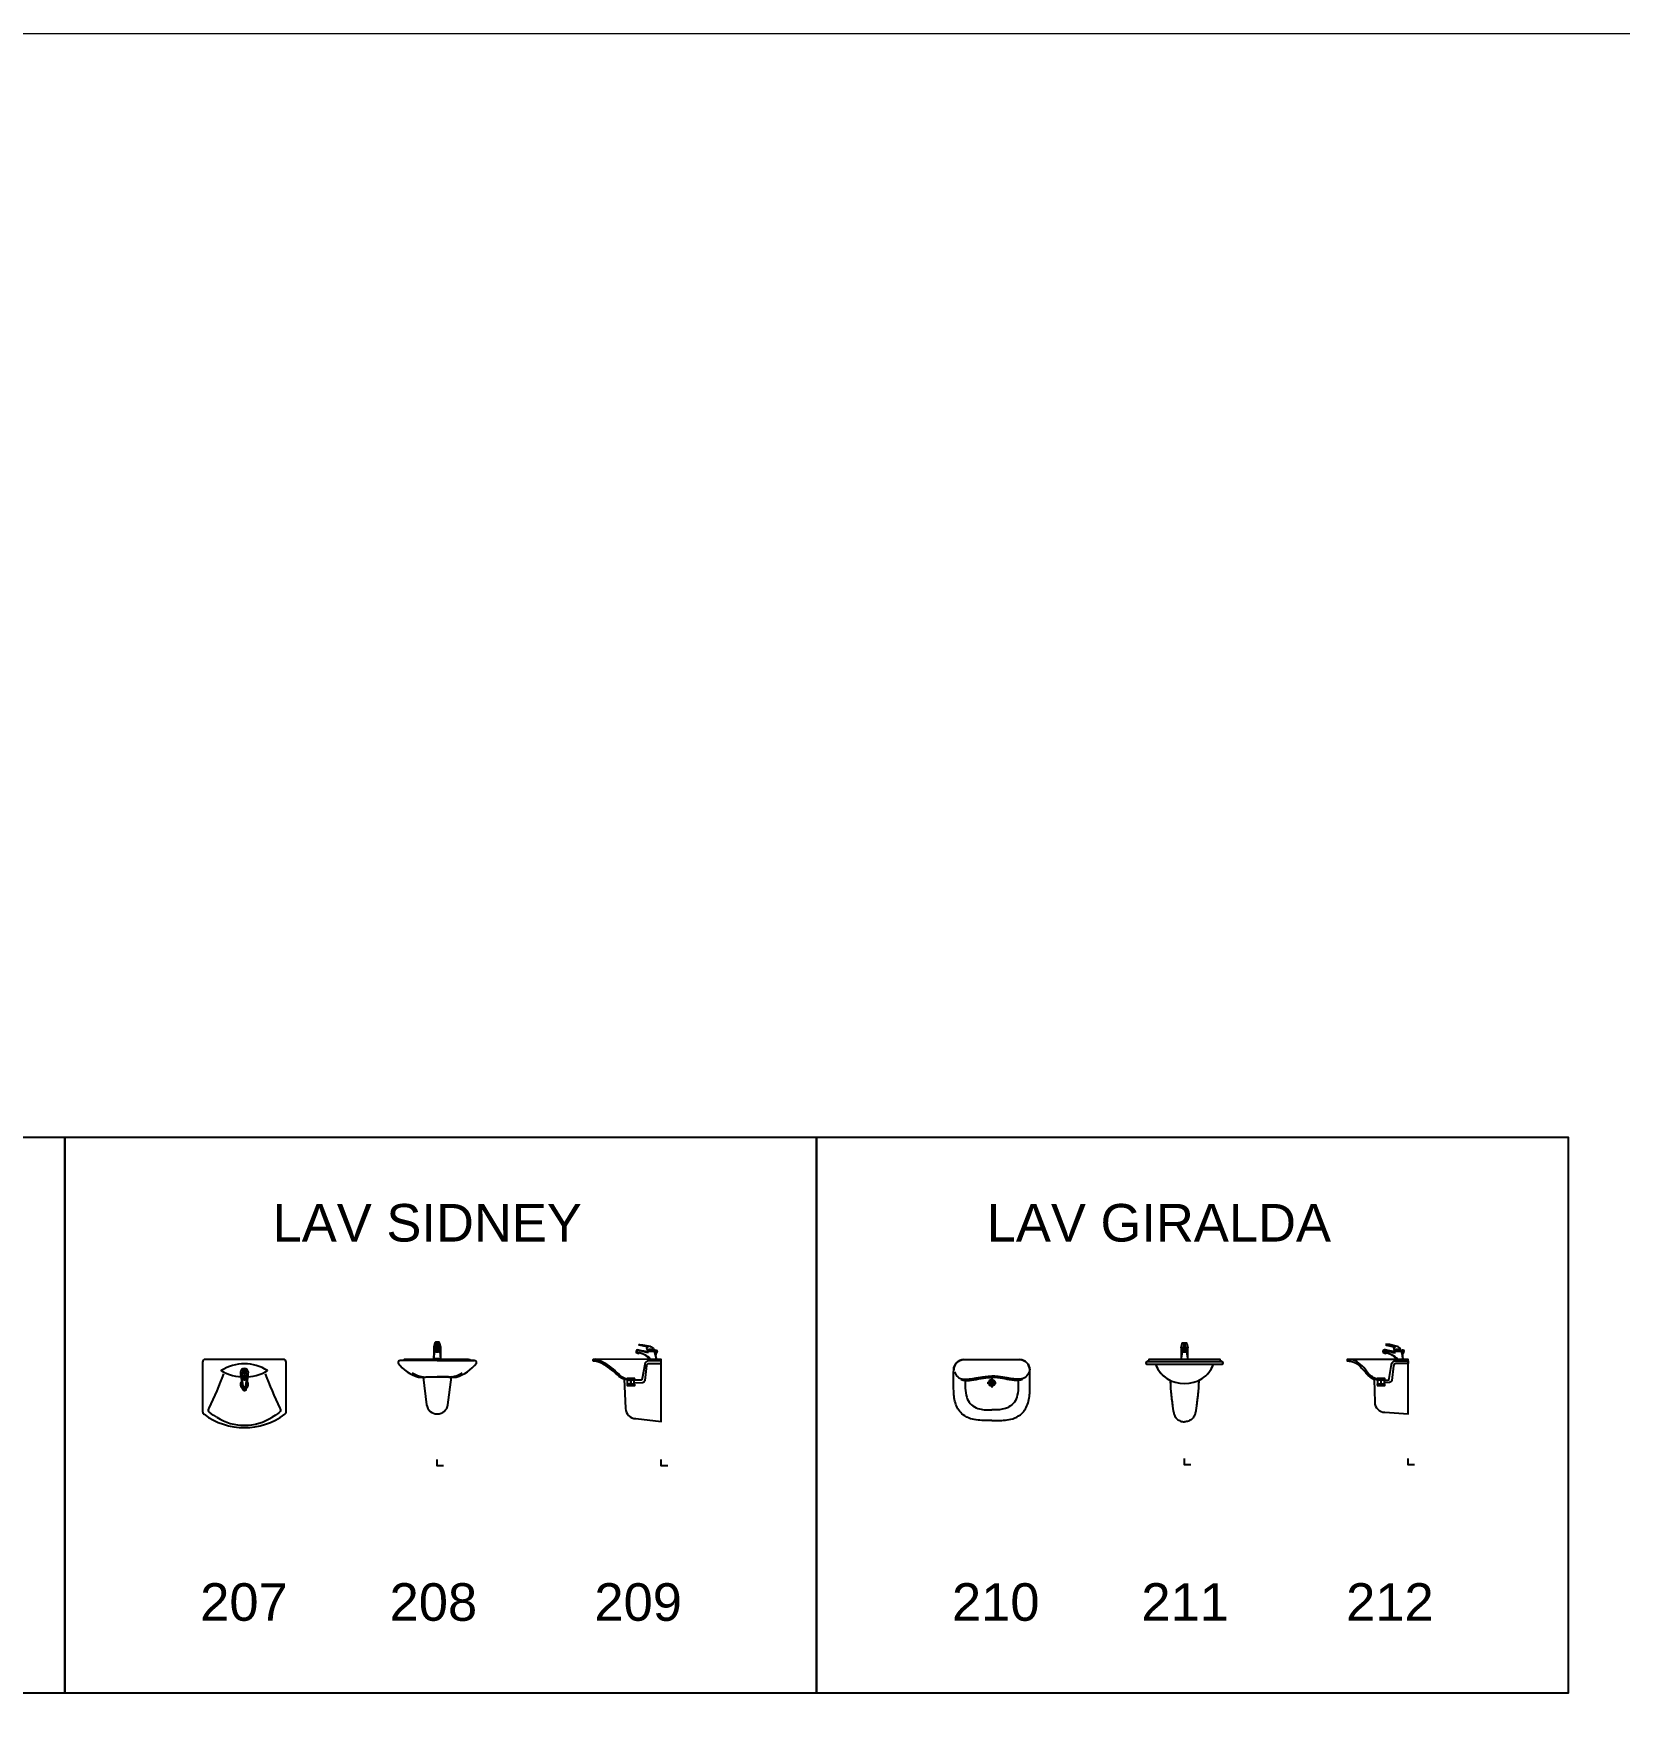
# Model space of a CAD drawing. Header units: inches. Extents: x 242965 to 445791, y 236206 to 423703.
# Drawn here: x 326892 to 339230, y 318739 to 331888 of the extents above; entities that cross this region are included whole.
import ezdxf

# ---------------------------------------------------------------- set-up
doc = ezdxf.new("R2010")
doc.units = ezdxf.units.IN
doc.header["$MEASUREMENT"] = 0
doc.layers.add('2', color=181, linetype='Continuous', lineweight=20)
doc.layers.add('e', color=96, linetype='Continuous', lineweight=5)
doc.layers.add('HATCH', color=8, linetype='Continuous')
doc.layers.add('wc', color=144, linetype='Continuous')
doc.styles.add('Vni-Helve', font='')
doc.styles.get('Vni-Helve').set_extended_font_data('VNI-Helve')

# ---------------------------------------------------------------- blocks, each defined once
blk = doc.blocks.new('209')
at = {"layer": 'HATCH', "linetype": 'Continuous'}
blk.add_lwpolyline([(-328, 696), (-328, 696, 0.082255), (-289, 676), (-278, 447, 0.410527), (-198, 368), (0, 345), (0, 828), (-96, 828), (-514, 829), (-531, 827), (-531, 827), (-531, 827), (-530, 816, -0.179864), (-446, 790), (-446, 790, -0.041897)], format="xyb", close=True, dxfattribs=at)
at = {"layer": 'wc'}
for points in [[(-176, 943, -0.206002), (-166, 945), (-166, 945), (-146, 943), (-86, 931), (-86, 930), (-86, 930, -0.056287), (-70, 922), (-70, 922), (-62, 916), (-59, 906), (-61, 906), (-56, 892)], [(-100, 921), (-123, 928), (-172, 940, -0.22948), (-176, 943)], [(-263, 670, -0.132487), (-328, 696), (-328, 696, 0.041897), (-446, 790), (-446, 790, 0.179864), (-530, 816), (-530, 816), (-531, 827), (-531, 827, -0.147935), (-460, 813), (-460, 813, -0.05523), (-329, 710), (-329, 710, 0.127067), (-267, 678)], [(-289, 674), (-278, 447, 0.410527), (-198, 368), (0, 345), (0, 828), (-38, 828)], [(-213, 647), (-146, 649), (-146, 649, 0.234336), (-127, 665), (-127, 665), (-114, 780), (-114, 780, -0.383411), (-96, 797), (0, 797), (0, 816), (-98, 816), (-98, 816, 0.365583), (-129, 790), (-129, 790), (-148, 680), (-148, 680, -0.387876), (-160, 668), (-160, 668), (-213, 668)], [(-188, 904, 0.322169), (-189, 903), (-189, 903), (-195, 890), (-195, 890, 0.428113), (-194, 889), (-194, 889), (-192, 888), (-192, 888), (-195, 882), (-175, 874), (-172, 881)], [(-93, 816, 0.154182), (-111, 852), (-111, 852, 0.036365), (-136, 867), (-136, 867), (-172, 881), (-192, 888), (-192, 888, -0.08481), (-105, 851), (-105, 851, -0.158906), (-82, 826)], [(-99, 882, -0.087142), (-125, 885), (-125, 885), (-188, 904), (-188, 904, -0.051666), (-146, 896), (-146, 896, 0.022606), (-120, 890), (-120, 890, 0.178437), (-107, 892), (-107, 892, 0.291043), (-105, 900), (-105, 900, -0.255828), (-105, 903)]]:
    blk.add_lwpolyline(points, format="xyb", dxfattribs=at)
for points in [[(-61, 906), (-94, 906), (-105, 903), (-108, 902), (-113, 914), (-107, 923)], [(-96, 828), (-514, 829)], [(-46, 899), (-46, 880), (-45, 880)], [(-38, 879), (-40, 879), (-45, 853), (-35, 816)], [(-32, 896), (-38, 879)], [(50, 0), (0, 0), (0, 50)]]:
    blk.add_lwpolyline(points, dxfattribs=at)
at = {"layer": 'wc', "color": 7}
blk.add_lwpolyline([(-328, 696), (-328, 696, 0.082255), (-289, 676), (-278, 447, 0.410527), (-198, 368), (0, 345), (0, 828), (-96, 828), (-514, 829), (-531, 827), (-531, 827), (-531, 827), (-530, 816, -0.179864), (-446, 790), (-446, 790, -0.041897)], format="xyb", close=True, dxfattribs=at)
for points in [[(-107, 892), (-55, 892), (-48, 865)], [(-40, 879), (-45, 880), (-48, 865), (-45, 853)]]:
    blk.add_lwpolyline(points, dxfattribs=at)
at = {"layer": 'wc'}
for points in [[(-42, 900), (-34, 898), (-32, 896), (-46, 899)], [(-207, 680), (-267, 680), (-267, 670), (-207, 670)], [(-213, 636), (-262, 636), (-262, 670), (-213, 670)], [(-239, 626), (-235, 626), (-235, 680), (-239, 680)], [(-206, 636), (-267, 636), (-267, 626), (-206, 626)]]:
    blk.add_lwpolyline(points, close=True, dxfattribs=at)
blk = doc.blocks.new('208')
at = {"layer": 'HATCH', "linetype": 'Continuous'}
blk.add_lwpolyline([(-305, 799), (-305, 799, 0.160289), (-147, 691), (-147, 691), (-110, 691), (-83, 476), (-83, 476, 0.870083), (83, 476), (83, 476), (110, 691), (147, 691), (147, 691, 0.160289), (305, 799), (305, 799, 0.461039), (288, 820), (0, 820), (-260, 820), (-288, 820, 0.461039)], format="xyb", close=True, dxfattribs=at)
at = {"layer": 'wc', "color": 7}
for points in [[(27, 828), (27, 893), (27, 924), (-27, 924), (-27, 890), (-28, 828)], [(-260, 820), (-288, 820)], [(260, 820), (288, 820)]]:
    blk.add_lwpolyline(points, dxfattribs=at)
at = {"layer": 'wc'}
for points in [[(27, 924), (18, 957), (18, 957, 0.332909), (9, 963), (9, 963), (0, 963), (-9, 963), (-9, 963, 0.332909), (-18, 957), (-18, 957), (-27, 924)], [(27, 919), (18, 951), (18, 951, 0.332909), (9, 958), (9, 958), (0, 958), (-9, 958), (-9, 958, 0.332909), (-18, 951), (-18, 951), (-27, 919)], [(243, 828, -0.002492), (0, 828), (0, 828, -0.00245), (-247, 828), (-247, 828, -0.000132), (-257, 828), (-257, 828, 0.254083), (-260, 819)], [(15, 897), (15, 899, 0.259522), (15, 900), (15, 900, 0.076064), (11, 902), (11, 902, 0.036376), (6, 903), (6, 903, 0.026507), (0, 903), (0, 903, 0.026507), (-6, 903), (-6, 903, 0.036376), (-11, 902), (-11, 902, 0.076064), (-14, 900), (-14, 900, 0.259522), (-15, 899), (-15, 899), (-15, 897)], [(15, 891), (15, 894, 0.259522), (15, 895), (15, 895, 0.076064), (11, 896), (11, 896, 0.036376), (6, 897), (6, 897, 0.026507), (0, 898), (0, 898, 0.026507), (-6, 897), (-6, 897, 0.036376), (-11, 896), (-11, 896, 0.076064), (-14, 895), (-14, 895, 0.259522), (-15, 894), (-15, 891)], [(243, 828, 0.000132), (253, 828)], [(256, 819, 0.254083), (253, 828)], [(-110, 691), (-83, 476), (-83, 476, 0.870083), (83, 476), (83, 476), (110, 691)], [(195, 721, -0.118994), (110, 691), (110, 691), (107, 690), (94, 690), (86, 692), (0, 694)]]:
    blk.add_lwpolyline(points, format="xyb", dxfattribs=at)
at = {"layer": 'wc', "color": 7}
for points in [[(-23, 855), (-19, 909), (-19, 909, -0.741267), (19, 909), (19, 909), (23, 855)], [(-288, 820, 0.461039), (-305, 799)], [(-305, 799, 0.160289), (-147, 691)], [(27, 834, 0.002226), (0, 833), (0, 833, 0.002226), (-27, 834)], [(-23, 849), (-19, 903), (-19, 903, -0.741267), (19, 903), (19, 903), (23, 849)], [(20, 898, 0.558066), (-19, 898)], [(20, 892, 0.558066), (-19, 892)], [(147, 691, 0.160289), (305, 799)], [(305, 799, 0.461039), (288, 820)], [(-107, 690), (-110, 691), (-110, 691, -0.118994), (-195, 721)]]:
    blk.add_lwpolyline(points, format="xyb", dxfattribs=at)
at = {"layer": 'wc'}
for points in [[(-9, 931, 0.15), (9, 931), (9, 931), (6, 951), (6, 951, 0.305139), (-6, 951), (-6, 951)], [(-9, 925, 0.15), (9, 925), (9, 925), (6, 946), (6, 946, 0.305139), (-6, 946), (-6, 946)], [(-11, 894), (-11, 894, 0.036376), (-6, 893), (-6, 893, 0.026507), (0, 893), (0, 893, 0.026507), (6, 893), (6, 893, 0.036376), (11, 894), (11, 894, 0.076064), (15, 895), (15, 895, 0.259522), (15, 897), (15, 897, 0.259522), (15, 898), (15, 898, 0.076064), (11, 899), (11, 899, 0.036376), (6, 900), (6, 900, 0.026507), (0, 900), (0, 900, 0.026507), (-6, 900, 0.036376), (-11, 899), (-11, 899, 0.076064), (-14, 898), (-14, 898, 0.259522), (-15, 897), (-15, 897, 0.259522), (-14, 895, 0.076064)], [(-11, 888), (-11, 888, 0.036376), (-6, 888), (-6, 888, 0.026507), (0, 887), (0, 887, 0.026507), (6, 888), (6, 888, 0.036376), (11, 888), (11, 888, 0.076064), (15, 890), (15, 890, 0.259522), (15, 891), (15, 891, 0.259522), (15, 892), (15, 892, 0.076064), (11, 894), (11, 894, 0.036376), (6, 895), (6, 895, 0.026507), (0, 895), (0, 895, 0.026507), (-6, 895), (-6, 895, 0.036376), (-11, 894), (-11, 894, 0.076064), (-14, 892), (-14, 892, 0.259522), (-15, 891), (-15, 891, 0.259522), (-14, 890, 0.076064)]]:
    blk.add_lwpolyline(points, format="xyb", close=True, dxfattribs=at)
at = {"layer": 'wc', "color": 7}
blk.add_lwpolyline([(-305, 799), (-305, 799, 0.160289), (-147, 691), (-147, 691), (-110, 691), (-83, 476), (-83, 476, 0.870083), (83, 476), (83, 476), (110, 691), (147, 691), (147, 691, 0.160289), (305, 799), (305, 799, 0.461039), (288, 820), (0, 820), (-260, 820), (-288, 820, 0.461039)], format="xyb", close=True, dxfattribs=at)
at = {"layer": 'wc'}
for points in [[(0, 820), (-260, 820)], [(27, 829), (27, 887), (27, 919), (-27, 919), (-27, 885), (-27, 829)], [(0, 820), (256, 820)], [(-147, 691), (-108, 691)], [(-110, 692), (-107, 690), (-94, 690), (-86, 692), (0, 694), (86, 692), (94, 690), (107, 690)], [(147, 691), (108, 691)], [(50, 0), (0, 0), (0, 50)]]:
    blk.add_lwpolyline(points, dxfattribs=at)
blk.add_lwpolyline([(107, 690), (110, 692), (110, 692)], close=True, dxfattribs=at)
blk = doc.blocks.new('207')
at = {"layer": 'HATCH', "linetype": 'Continuous'}
blk.add_lwpolyline([(-325, -408, 0.287098), (-314, -426), (-314, -426, 0.332895), (314, -426), (314, -426, 0.287098), (325, -408), (325, -20, 0.414214), (305, 0), (-305, 0, 0.414214), (-325, -20)], format="xyb", close=True, dxfattribs=at)
at = {"layer": 'wc', "color": 7}
blk.add_lwpolyline([(-325, -408, 0.287098), (-314, -426), (-314, -426, 0.332895), (314, -426), (314, -426, 0.287098), (325, -408), (325, -20, 0.414214), (305, 0), (-305, 0, 0.414214), (-325, -20)], format="xyb", close=True, dxfattribs=at)
at = {"layer": 'wc'}
for points in [[(180, -87), (180, -87, 0.296156), (-180, -87), (-180, -87, 0.277767)], [(0, -108), (0, -108, 0.414214), (-22, -129), (-22, -129), (-12, -204), (-12, -204, 0.389882), (0, -214), (0, -214, 0.389882), (12, -204), (12, -204), (22, -129, 0.414214)]]:
    blk.add_lwpolyline(points, format="xyb", close=True, dxfattribs=at)
for points in [[(27, -131), (31, -99), (31, -99, 0.413838), (0, -70), (0, -70, 0.413838), (-31, -99), (-31, -99), (-27, -131), (-22, -165), (-16, -207), (-16, -207, 0.090943), (-14, -213), (-14, -213), (-12, -225), (-12, -225, 0.146126), (-9, -231, 0.230616), (0, -235), (0, -235, 0.389882), (12, -225)], [(-21, -174, 0.533776), (-12, -224)], [(-19, -185, 0.341905), (-15, -212)], [(12, -224, 0.533777), (21, -174)], [(15, -212, 0.341905), (19, -185)], [(-214, -450, 0.293475), (217, -448)]]:
    blk.add_lwpolyline(points, format="xyb", dxfattribs=at)
at = {"layer": 'wc', "color": 7}
for points in [[(-27, -131, -0.462811), (0, -100), (0, -100, -0.462811), (27, -131), (27, -131), (22, -165), (16, -207), (16, -207, -0.090943), (14, -213), (14, -213), (12, -225)], [(-14, -213, 0.245866), (0, -223), (0, -223, 0.245866), (14, -213)], [(12, -225), (11, -233), (11, -233, -0.409667), (0, -243), (0, -243, -0.409667), (-11, -233), (-12, -225)]]:
    blk.add_lwpolyline(points, format="xyb", dxfattribs=at)
at = {"layer": 'wc'}
for centre, radius in [((0, -142), 19.3), ((0, -85), 14.5), ((0, -142), 12.2), ((0, -85), 9.02)]:
    blk.add_circle(centre, radius, dxfattribs=at)
for points in [[(-162, -111), (-197, -200), (-237, -303), (-292, -409), (-217, -448)], [(162, -111), (197, -200), (237, -303), (292, -409), (217, -448)]]:
    blk.add_open_spline(points, degree=3, knots=[0, 0, 0, 0, 277.045701, 321.983345, 321.983345, 321.983345, 321.983345], dxfattribs=at)
blk = doc.blocks.new('212')
at = {"layer": 'HATCH', "linetype": 'Continuous'}
blk.add_lwpolyline([(-454, 820, 0.0496), (-476, 819), (-476, 819), (-475, 808), (-475, 808, -0.233037), (-372, 763), (-372, 763, 0.018702), (-314, 699), (-314, 699, 0.086552), (-264, 665), (-261, 488, 0.410527), (-181, 409), (0, 398), (0, 820), (-96, 820), (-459, 820)], format="xyb", dxfattribs=at)
at = {"layer": 'wc'}
for points in [[(-61, 897), (-59, 897), (-62, 908), (-70, 914), (-70, 914, 0.056287), (-86, 922), (-86, 922), (-86, 922), (-146, 935), (-166, 937), (-166, 937, 0.206002), (-176, 935)], [(-176, 935, 0.22948), (-172, 931), (-123, 920), (-100, 912)], [(-242, 667, -0.168022), (-325, 729), (-325, 729, 0.163943), (-430, 817), (-430, 817, 0.104532), (-476, 819), (-476, 819), (-475, 808), (-475, 808, -0.233037), (-372, 763), (-372, 763, 0.018702), (-314, 699), (-314, 699, 0.170583), (-238, 662)], [(-264, 665), (-261, 488, 0.410527), (-181, 409), (0, 398), (0, 820), (-38, 820)], [(-82, 817, 0.158906), (-105, 842), (-105, 842, 0.08481), (-192, 880), (-192, 880), (-195, 873), (-175, 866), (-172, 872)], [(-107, 884, -0.178437), (-120, 881), (-120, 881, -0.022606), (-146, 887), (-146, 887, 0.051666), (-188, 895), (-188, 895), (-125, 876), (-125, 876, 0.087142), (-99, 873)], [(-188, 659), (-160, 659), (-160, 659, 0.387876), (-148, 671), (-148, 671), (-129, 782), (-129, 782, -0.365583), (-98, 808), (0, 808), (0, 788), (-96, 788, 0.383411), (-114, 771), (-114, 771), (-127, 657), (-127, 657, -0.234336), (-146, 640), (-146, 640), (-188, 638)], [(-105, 894, 0.255828), (-105, 892), (-105, 892, -0.291043), (-107, 884), (-107, 884), (-55, 884), (-48, 857), (-45, 845)]]:
    blk.add_lwpolyline(points, format="xyb", dxfattribs=at)
at = {"layer": 'wc', "color": 7}
for points in [[(-454, 820, 0.0496), (-476, 819), (-476, 819), (-475, 808), (-475, 808, -0.233037), (-372, 763), (-372, 763, 0.018702), (-314, 699), (-314, 699, 0.086552), (-264, 665), (-261, 488, 0.410527), (-181, 409), (0, 398), (0, 820), (-96, 820), (-459, 820)], [(-93, 808, 0.154182), (-111, 844), (-111, 844, 0.036365), (-136, 859), (-136, 859), (-172, 872), (-192, 880), (-194, 880), (-194, 880, -0.428113), (-195, 882), (-195, 882), (-189, 894), (-189, 894, -0.322169), (-188, 895)]]:
    blk.add_lwpolyline(points, format="xyb", dxfattribs=at)
at = {"layer": 'wc'}
for points in [[(-96, 820), (-459, 820)], [(-56, 884), (-61, 897), (-94, 897), (-105, 894), (-108, 894), (-113, 906), (-107, 914)], [(-40, 871), (-45, 872), (-48, 857)], [(-38, 870), (-32, 887), (-34, 890), (-42, 892), (-46, 891), (-46, 872), (-45, 872)], [(-32, 887), (-46, 891)], [(-35, 808), (-45, 845), (-40, 871), (-38, 870)], [(50, 0), (0, 0), (0, 50)]]:
    blk.add_lwpolyline(points, dxfattribs=at)
for points in [[(-242, 662), (-182, 662), (-182, 671), (-242, 671)], [(-237, 662), (-188, 662), (-188, 628), (-237, 628)], [(-214, 618), (-210, 618), (-210, 671), (-214, 671)], [(-242, 618), (-181, 618), (-181, 628), (-242, 628)]]:
    blk.add_lwpolyline(points, close=True, dxfattribs=at)
blk = doc.blocks.new('211')
at = {"layer": 'HATCH', "linetype": 'Continuous'}
blk.add_lwpolyline([(111, 657, 0.193416), (226, 783), (226, 783), (292, 783, 0.713679), (294, 802), (294, 802), (278, 814), (278, 820), (0, 820), (-278, 820), (-278, 814), (-294, 802), (-294, 802, 0.713679), (-292, 783), (-292, 783), (-226, 783), (-226, 783, 0.193653), (-110, 657, 0.193653)], format="xyb", dxfattribs=at)
for points in [[(-292, 783), (-292, 783)], [(292, 783), (292, 783)]]:
    blk.add_lwpolyline(points, close=True, dxfattribs=at)
for points, knots in [([(-110, 657), (-110, 643), (-109, 597), (-107, 579), (-105, 563), (-103, 540), (-101, 518), (-97, 492), (-95, 473), (-91, 446), (-90, 427), (-84, 404), (-79, 389), (-71, 369), (-55, 354), (-36, 341), (-16, 336), (-5, 335), (0, 335)], [0.300325, 0.300325, 0.300325, 0.300325, 0.716661, 1.009282, 1.313012, 1.616742, 2.268669, 2.539089, 3.079929, 3.350349, 4.027116, 4.165415, 4.635691, 4.935739, 5.331486, 5.849708, 6.172634, 6.465419, 6.465419, 6.465419, 6.465419]), ([(111, 657), (110, 642), (109, 597), (107, 579), (105, 563), (103, 540), (101, 518), (97, 492), (95, 473), (91, 446), (90, 427), (84, 404), (79, 389), (71, 369), (55, 354), (36, 341), (16, 336), (5, 335), (0, 335)], [0.328352, 0.328352, 0.328352, 0.328352, 0.716661, 1.009282, 1.313012, 1.616742, 2.268669, 2.539089, 3.079929, 3.350349, 4.027116, 4.165415, 4.635691, 4.935739, 5.331486, 5.849708, 6.172634, 6.465419, 6.465419, 6.465419, 6.465419])]:
    blk.add_open_spline(points, degree=3, knots=knots, dxfattribs=at)
at = {"layer": 'wc'}
for points in [[(-27, 911), (-18, 943), (-18, 943, -0.332909), (-9, 950), (-9, 950), (0, 950), (9, 950), (9, 950, -0.332909), (18, 943), (27, 911)], [(15, 883), (15, 886, 0.259522), (15, 887), (15, 887, 0.076064), (11, 888), (11, 888, 0.036376), (6, 889), (6, 889, 0.026507), (0, 890), (0, 890, 0.026507), (-6, 889), (-6, 889, 0.036376), (-11, 888), (-11, 888, 0.076064), (-14, 887), (-14, 887, 0.259522), (-15, 886), (-15, 883)], [(-226, 783, 0.326385), (0, 634), (0, 634, 0.326385), (226, 783)]]:
    blk.add_lwpolyline(points, format="xyb", dxfattribs=at)
for points in [[(6, 938, 0.305139), (-6, 938), (-6, 938), (-9, 917), (-9, 917, 0.15), (9, 917), (9, 917)], [(-286, 802, 1.084268), (-292, 783), (-292, 783), (0, 783), (292, 783), (292, 783, 1.084268), (286, 802), (286, 802), (0, 802)], [(15, 883, 0.259522), (15, 884), (15, 884, 0.076064), (11, 886), (11, 886, 0.036376), (6, 887), (6, 887, 0.026507), (0, 887), (0, 887, 0.026507), (-6, 887), (-6, 887, 0.036376), (-11, 886), (-11, 886, 0.076064), (-14, 884), (-14, 884, 0.259522), (-15, 883), (-15, 883, 0.259522), (-14, 882), (-14, 882, 0.076064), (-11, 880), (-11, 880, 0.036376), (-6, 880), (-6, 880, 0.026507), (0, 879), (0, 879, 0.026507), (6, 880), (6, 880, 0.036376), (11, 880), (11, 880, 0.076064), (15, 882, 0.259522)]]:
    blk.add_lwpolyline(points, format="xyb", close=True, dxfattribs=at)
at = {"layer": 'wc', "color": 7}
for points in [[(111, 657, 0.193416), (226, 783), (226, 783), (292, 783, 0.713679), (294, 802), (294, 802), (278, 814), (278, 820), (0, 820), (-278, 820), (-278, 814), (-294, 802), (-294, 802, 0.713679), (-292, 783), (-292, 783), (-226, 783), (-226, 783, 0.193653), (-110, 657, 0.193653)], [(23, 841), (19, 895), (19, 895, 0.741267), (-19, 895), (-19, 895), (-23, 841)], [(20, 884, 0.558066), (-19, 884)]]:
    blk.add_lwpolyline(points, format="xyb", dxfattribs=at)
at = {"layer": 'wc'}
for points in [[(296, 801), (278, 814), (278, 820), (0, 820), (-278, 820), (-278, 814), (-296, 801)], [(27, 821), (27, 879), (27, 911), (-27, 911), (-27, 877), (-27, 821)], [(50, 0), (0, 0), (0, 50)]]:
    blk.add_lwpolyline(points, dxfattribs=at)
at = {"layer": 'wc', "color": 7}
for points in [[(-292, 783), (-292, 783)], [(292, 783), (292, 783)]]:
    blk.add_lwpolyline(points, close=True, dxfattribs=at)
at = {"layer": 'wc'}
for points, knots in [([(-111, 655), (-111, 655), (-111, 655), (-109, 599), (-107, 579), (-105, 563), (-103, 540), (-101, 518), (-97, 492), (-95, 473), (-91, 446), (-90, 427), (-84, 404), (-79, 389), (-71, 369), (-55, 354), (-36, 341), (-16, 336), (-5, 335), (0, 335)], [0.029712, 0.029712, 0.029712, 0.029712, 0.212427, 0.716661, 1.009282, 1.313012, 1.616742, 2.268669, 2.539089, 3.079929, 3.350349, 4.027116, 4.165415, 4.635691, 4.935739, 5.331486, 5.849708, 6.172634, 6.465419, 6.465419, 6.465419, 6.465419]), ([(111, 656), (111, 656), (111, 656), (109, 599), (107, 579), (105, 563), (103, 540), (101, 518), (97, 492), (95, 473), (91, 446), (90, 427), (84, 404), (79, 389), (71, 369), (55, 354), (36, 341), (16, 336), (5, 335), (0, 335)], [0.010185, 0.010185, 0.010185, 0.010185, 0.212427, 0.716661, 1.009282, 1.313012, 1.616742, 2.268669, 2.539089, 3.079929, 3.350349, 4.027116, 4.165415, 4.635691, 4.935739, 5.331486, 5.849708, 6.172634, 6.465419, 6.465419, 6.465419, 6.465419])]:
    blk.add_open_spline(points, degree=3, knots=knots, dxfattribs=at)
at = {"layer": 'wc', "color": 7}
for points, knots in [([(-110, 657), (-110, 643), (-109, 597), (-107, 579), (-105, 563), (-103, 540), (-101, 518), (-97, 492), (-95, 473), (-91, 446), (-90, 427), (-84, 404), (-79, 389), (-71, 369), (-55, 354), (-36, 341), (-16, 336), (-5, 335), (0, 335)], [0.300325, 0.300325, 0.300325, 0.300325, 0.716661, 1.009282, 1.313012, 1.616742, 2.268669, 2.539089, 3.079929, 3.350349, 4.027116, 4.165415, 4.635691, 4.935739, 5.331486, 5.849708, 6.172634, 6.465419, 6.465419, 6.465419, 6.465419]), ([(111, 657), (110, 642), (109, 597), (107, 579), (105, 563), (103, 540), (101, 518), (97, 492), (95, 473), (91, 446), (90, 427), (84, 404), (79, 389), (71, 369), (55, 354), (36, 341), (16, 336), (5, 335), (0, 335)], [0.328352, 0.328352, 0.328352, 0.328352, 0.716661, 1.009282, 1.313012, 1.616742, 2.268669, 2.539089, 3.079929, 3.350349, 4.027116, 4.165415, 4.635691, 4.935739, 5.331486, 5.849708, 6.172634, 6.465419, 6.465419, 6.465419, 6.465419])]:
    blk.add_open_spline(points, degree=3, knots=knots, dxfattribs=at)
blk = doc.blocks.new('210')
at = {"layer": 'HATCH', "linetype": 'Continuous'}
blk.add_lwpolyline([(-296, -82, -0.392115), (-218, 0), (-218, 0), (218, 0), (218, 0, -0.392115), (296, -82)], format="xyb", dxfattribs=at)
for points in [[(0, -475), (-48, -475), (-164, -461), (-223, -430), (-279, -350), (-296, -248), (-296, -82)], [(0, -475), (48, -475), (164, -461), (223, -430), (279, -350), (296, -248), (296, -82)]]:
    blk.add_spline(points, degree=3, dxfattribs=at)
at = {"layer": 'wc', "color": 7}
blk.add_lwpolyline([(-218, 0), (218, 0)], dxfattribs=at)
for points in [[(-218, 0, 0.392115), (-296, -82)], [(296, -82, 0.392115), (218, 0)]]:
    blk.add_lwpolyline(points, format="xyb", dxfattribs=at)
at = {"layer": 'wc'}
for points in [[(-35, -183), (35, -183)], [(0, -147), (0, -217)]]:
    blk.add_lwpolyline(points, dxfattribs=at)
for radius in [25, 15]:
    blk.add_circle((0, -182), radius, dxfattribs=at)
at = {"layer": 'wc', "color": 7}
for points in [[(0, -475), (-48, -475), (-164, -461), (-223, -430), (-279, -350), (-296, -248), (-296, -82)], [(-291, -97), (-265, -136), (-219, -153), (-173, -152), (-120, -143), (-51, -133), (-25, -131), (0, -130)], [(0, -475), (48, -475), (164, -461), (223, -430), (279, -350), (296, -248), (296, -82)], [(291, -97), (265, -136), (219, -153), (173, -152), (120, -143), (51, -133), (25, -131), (0, -130)]]:
    blk.add_spline(points, degree=3, dxfattribs=at)
at = {"layer": 'wc'}
for points, knots in [([(-239, -157), (-233, -159), (-207, -167), (-129, -161), (-55, -139), (-3, -140), (0, -141)], [0, 0, 0, 0, 17.19473, 81.629501, 231.796214, 241.279473, 241.279473, 241.279473, 241.279473]), ([(-208, -164), (-207, -171), (-207, -213), (-203, -274), (-181, -335), (-135, -372), (-86, -389), (-40, -393), (-13, -393), (0, -392)], [48.770738, 48.770738, 48.770738, 48.770738, 100.059957, 174.384973, 232.649668, 287.78792, 344.001738, 387.51146, 425.563508, 425.563508, 425.563508, 425.563508]), ([(239, -157), (234, -159), (208, -167), (129, -161), (55, -139), (3, -140), (0, -141)], [0, 0, 0, 0, 17.19473, 81.629501, 231.796214, 241.279473, 241.279473, 241.279473, 241.279473]), ([(207, -164), (207, -178), (207, -216), (203, -274), (181, -335), (135, -372), (86, -389), (40, -393), (13, -393), (0, -392)], [58.606912, 58.606912, 58.606912, 58.606912, 100.059957, 174.384973, 232.649668, 287.78792, 344.001738, 387.51146, 425.563508, 425.563508, 425.563508, 425.563508])]:
    blk.add_open_spline(points, degree=3, knots=knots, dxfattribs=at)
blk.add_open_spline([(207, -154), (207, -154), (207, -154), (207, -154)], degree=3, dxfattribs=at)

msp = doc.modelspace()

# ---------------------------------------------------------------- linework, layer by layer
at = {"layer": 'e'}
msp.add_lwpolyline([(294651.656, 253841.58), (409694.156, 253841.58), (409694.156, 331887.901), (294651.656, 331887.901)], close=True, dxfattribs=at)
at = {"layer": 'wc', "color": 3}
for points in [[(321283.543, 318983.417), (327133.806, 318983.417), (327133.806, 323302.768), (321283.543, 323302.768)], [(327133.806, 318983.417), (332984.068, 318983.417), (332984.068, 323302.768), (327133.806, 323302.768)], [(332984.068, 318983.417), (338834.331, 318983.417), (338834.331, 323302.768), (332984.068, 323302.768)]]:
    msp.add_lwpolyline(points, close=True, dxfattribs=at)

# ---------------------------------------------------------------- block references
at = {"layer": 'wc'}
for name, p in [('208', (330031.37, 320747.907)), ('209', (331775.246, 320747.907)), ('211', (335846.66, 320755.94)), ('212', (337587.805, 320755.94)), ('207', (328530.465, 321575.94)), ('210', (334346.512, 321575.94))]:
    msp.add_blockref(name, p, dxfattribs=at)

# ---------------------------------------------------------------- texts
at = {"layer": '2', "color": 4, "style": 'Vni-Helve'}
for s, p in [('LAV SIDNEY', (328749.911, 322492.974)), ('LAV GIRALDA', (334307.276, 322492.974)), ('207', (328186.668, 319542.832)), ('208', (329660.561, 319542.832)), ('209', (331254.175, 319542.832)), ('210', (334036.931, 319542.832)), ('211', (335510.824, 319542.832)), ('212', (337104.438, 319542.832))]:
    msp.add_text(s, height=292.5, dxfattribs=at).set_placement(p)

doc.saveas('drawing.dxf')
